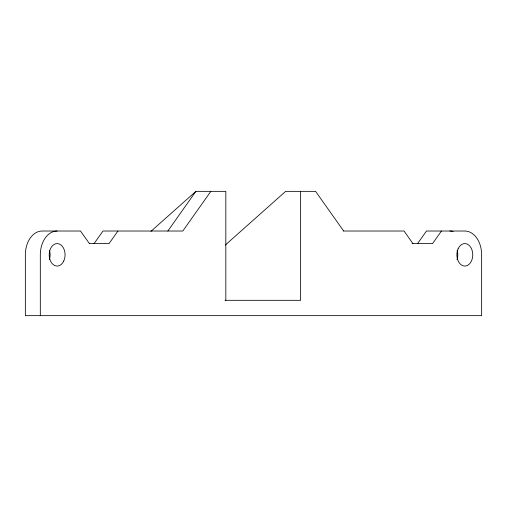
<?xml version="1.0" encoding="UTF-8"?>
<svg xmlns="http://www.w3.org/2000/svg" width="507" height="507" viewBox="0 0 507 507"><rect width="100%" height="100%" fill="white"/><g stroke="black" fill="none" stroke-linecap="round" stroke-linejoin="round"><path stroke-width="0.76" d="M94.074 243.582L102.959 231.021L182.812 231.021L210.861 191.348M117.922 231.021L109.037 243.582L89.365 243.582M167.849 231.021L195.898 191.348L225.824 191.348L225.824 300.309M417.597 243.582L426.482 231.021L464.818 231.021A23.804 16.832 -90 0 1 481.65 254.825L481.65 315.652L25.35 315.652L25.35 254.825A23.804 16.832 -90 0 1 42.182 231.021L80.518 231.021L89.403 243.582M441.445 231.021L432.56 243.582L412.102 243.582M150.94 231.344L195.898 191.348M225.323 245.027L285.663 191.348L315.588 191.348L343.638 231.021M343.581 231.021L404.041 231.021L412.926 243.582M225.064 300.309L300.626 300.309L300.626 191.348M40.313 315.652L40.313 254.825A23.804 16.832 -90 0 1 57.139 231.021M49.452 250.287A11.243 7.947 -90 0 1 49.331 259.723M449.861 231.021A23.804 16.832 90 0 1 453.144 231.477M457.13 250.287A11.243 7.947 90 0 1 457.01 259.723M63.717 261.13A11.243 7.947 -90 0 0 57.716 243.613A11.243 7.947 -90 0 0 49.99 259.723A11.243 7.947 -90 0 0 63.717 261.13M458.087 248.848A11.243 7.947 89.9 0 0 464.532 266.055A11.243 7.947 89.9 0 0 471.84 249.564A11.243 7.947 89.9 0 0 458.087 248.848"/></g></svg>
